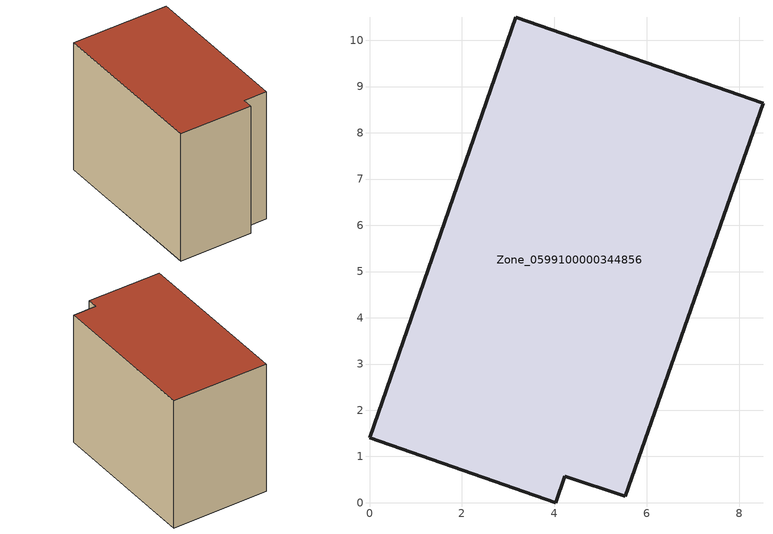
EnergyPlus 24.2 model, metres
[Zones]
Zone_0599100000344856
 floor ground (C_G): 0,1.4 3.16,10.5 8.51,8.64 5.53,0.14 4.22,0.57 4.03,0 z0
 wall outside (C_F): 3.16,10.5 0,1.4 4.03,0 4.22,0.57 5.53,0.14 8.51,8.64 3.16,10.5 z0:7.86
 roof outside (C_R): 8.51,8.64 3.16,10.5 0,1.4 4.03,0 4.22,0.57 5.53,0.14 z7.86
[BUILDING]
Pand.0599100000344856: North Axis=0; Terrain=City; Loads Convergence Tolerance Value=0.04; Temperature Convergence Tolerance Value=0.4; Solar Distribution=FullExterior; Maximum Number of Warmup Days=25; Minimum Number of Warmup Days=1
[Site:Location]
Rotterdam.The.Hague.AP_ZH_NLD Design_Conditions: Latitude=51.96; Longitude=4.45; Time Zone=1; Elevation=-4.5
[SITE:GROUNDTEMPERATURE:BUILDINGSURFACE]
18, 18, 18, 18, 18, 18, 18, 18, 18, 18, 18, 18
[MATERIAL] Thermal Absorptance=0.9; Solar Absorptance=0.7; Visible Absorptance=0.7
Name | Roughness | Thickness | Conductivity | Density | Specific Heat
G.TC.1992-2005 | MediumSmooth | 0.15 | 0.06 | 540 | 1210
F.TC.1992-2005 | Rough | 0.3 | 0.12 | 1920 | 840
R.TC.1992-2005 | MediumRough | 0.2 | 0.08 | 1500 | 1000
[CONSTRUCTION]
C_G: G.TC.1992-2005
C_F: F.TC.1992-2005
C_R: R.TC.1992-2005
[ZONE]
Zone_0599100000344856: Type=1; Multiplier=1; Ceiling Height=Autocalculate; Volume=Autocalculate; Floor Area=autocalculate; Part of Total Floor Area=Yes
[ZONEINFILTRATION:DESIGNFLOWRATE]
Infil_Zone_0599100000344856: Zone or ZoneList or Space or SpaceList=Zone_0599100000344856; Schedule=AlwaysOn; Design Flow Rate Calculation Method=Flow/Area; Flow Rate per Floor Area=0.0015; Constant Term Coefficient=1; Temperature Term Coefficient=0; Velocity Term Coefficient=0; Velocity Squared Term Coefficient=0
[HVACTEMPLATE:ZONE:IDEALLOADSAIRSYSTEM]
Zone_0599100000344856: Maximum Heating Supply Air Temperature=50; Minimum Cooling Supply Air Temperature=13; Maximum Heating Supply Air Humidity Ratio=0.0156; Minimum Cooling Supply Air Humidity Ratio=0.0077; Heating Limit=NoLimit; Cooling Limit=NoLimit; Dehumidification Control Type=ConstantSensibleHeatRatio; Cooling Sensible Heat Ratio=0.7; Dehumidification Setpoint=60; Humidification Control Type=None; Humidification Setpoint=30; Outdoor Air Method=None; Outdoor Air Flow Rate per Person=0.00944; Outdoor Air Flow Rate per Zone Floor Area=0; Outdoor Air Flow Rate per Zone=0; Demand Controlled Ventilation Type=None; Outdoor Air Economizer Type=NoEconomizer; Heat Recovery Type=None; Sensible Heat Recovery Effectiveness=0.7; Latent Heat Recovery Effectiveness=0.65
[ZONECONTROL:THERMOSTAT]
ThermostatControl_Zone_0599100000344856: Zone or ZoneList=Zone_0599100000344856; Control Type Schedule=DualSetpointControlType; Control 1=Thermostat_Zone_0599100000344856; Temperature Difference Between Cutout And Setpoint=0
[THERMOSTATSETPOINT:DUALSETPOINT]
Thermostat_Zone_0599100000344856: Heating Setpoint Temperature Schedule=HeatingSetpoint_Zone_0599100000344856; Cooling Setpoint Temperature Schedule=CoolingSetpoint_Zone_0599100000344856
[SCHEDULE:COMPACT]
HeatingSetpoint_Zone_0599100000344856: Through: 12/31, For: AllDays, Until: 24:00, 21
CoolingSetpoint_Zone_0599100000344856: Through: 12/31, For: AllDays, Until: 24:00, 24
DualSetpointControlType: Through: 12/31, For: AllDays, Until: 24:00, 4
AlwaysOn: Through: 12/31, For: AllDays, Until: 24:00, 1
